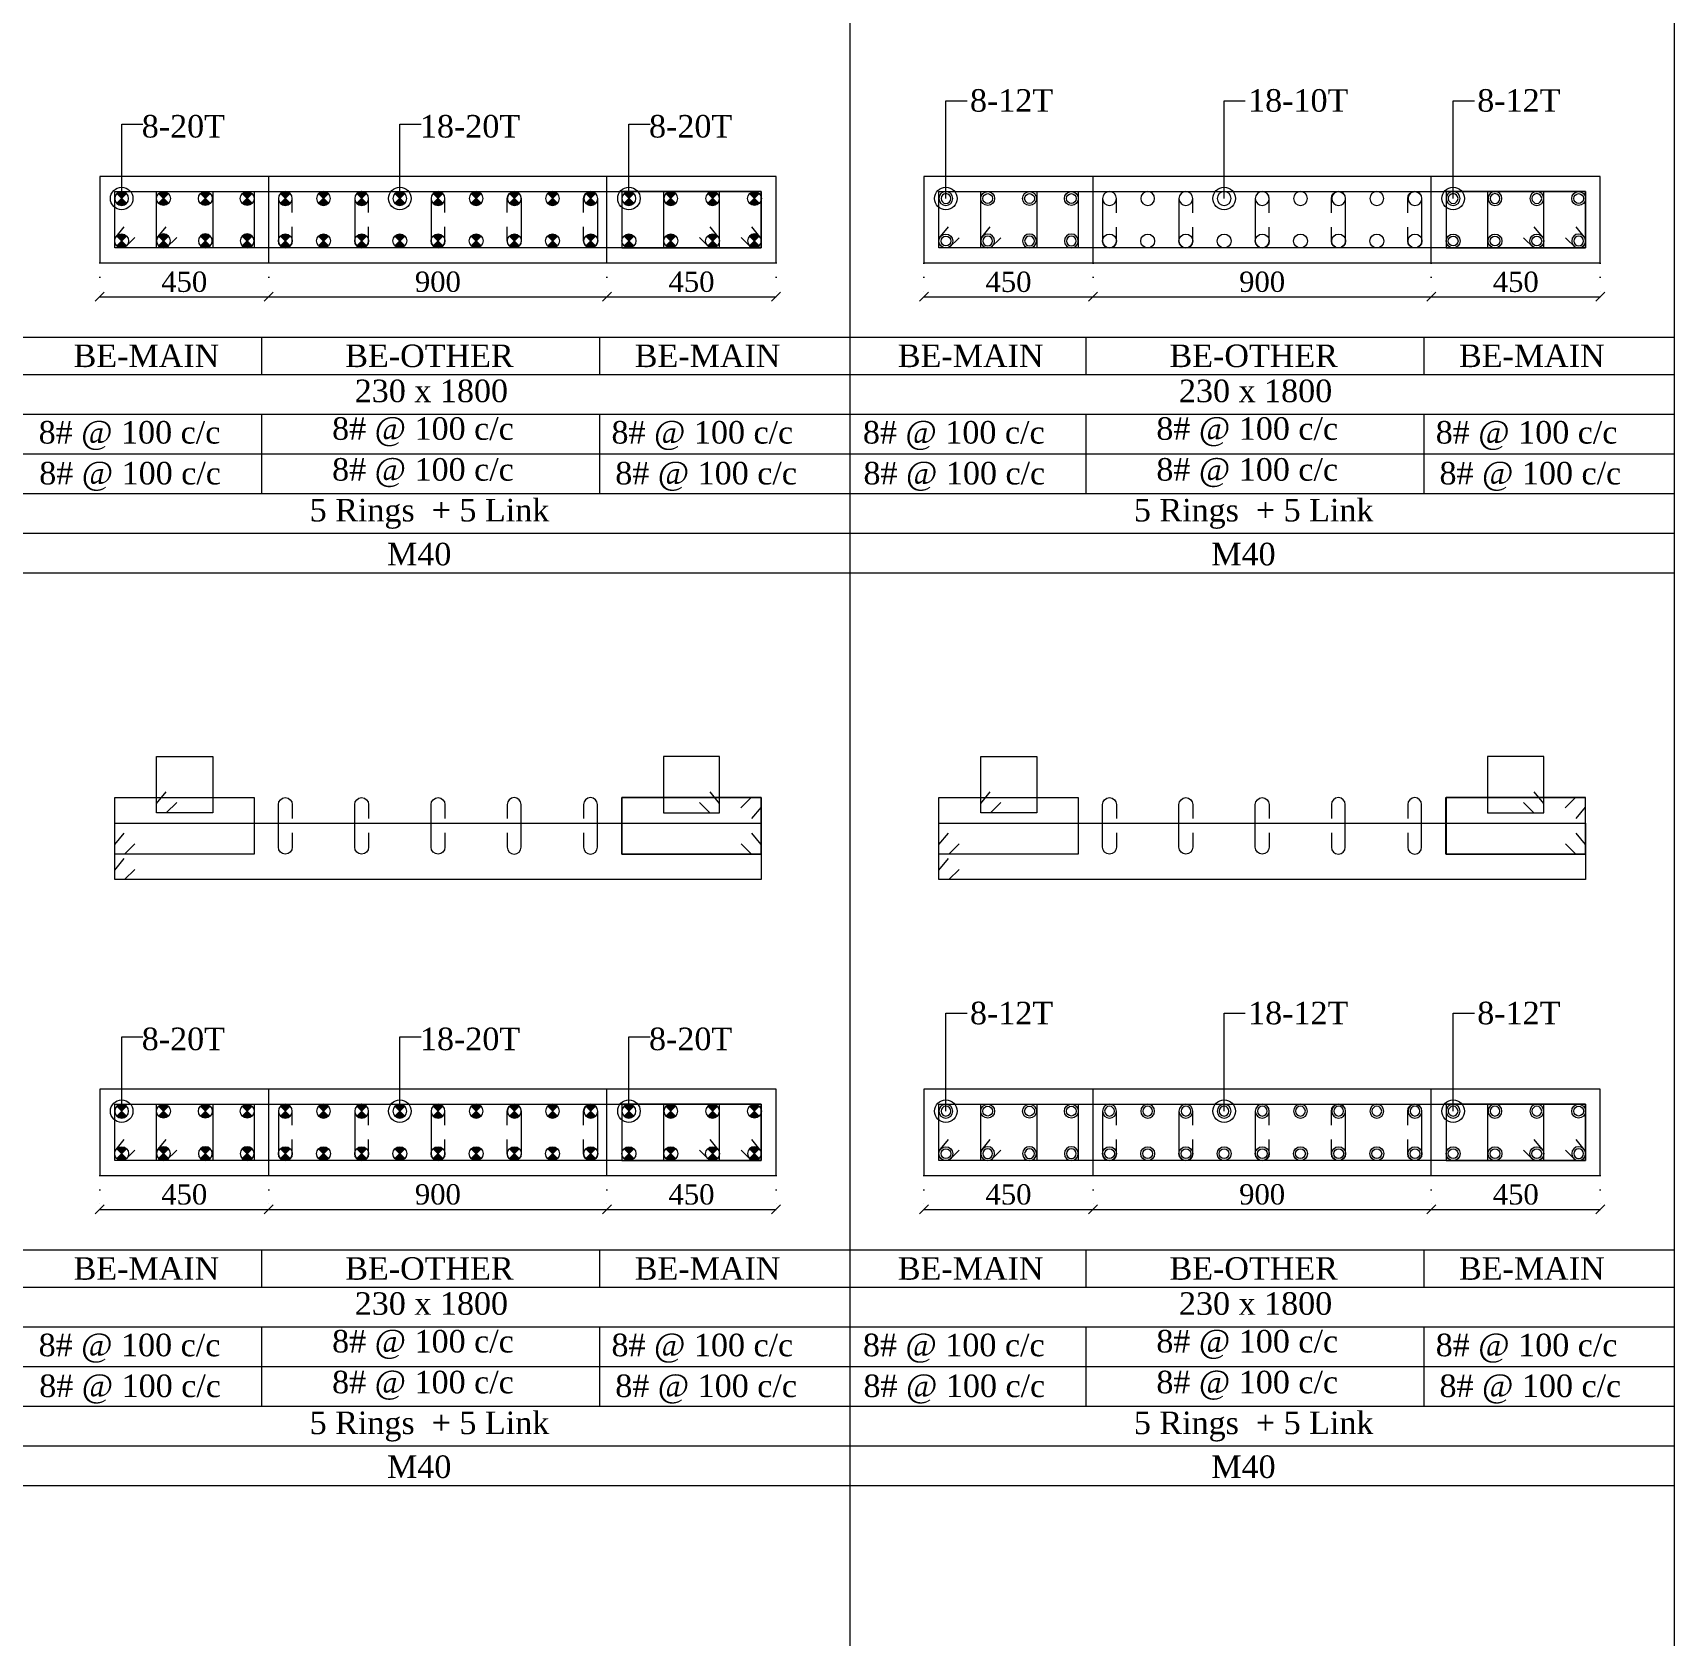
# Model space of a CAD drawing. Header units: millimetres. Extents: x 303 to 27724, y 300 to 68956.
# Drawn here: x 23356 to 27724, y 39418 to 43684 of the extents above; entities that cross this region are included whole.
import ezdxf

# ---------------------------------------------------------------- set-up
doc = ezdxf.new("R2010")
doc.units = ezdxf.units.MM
doc.linetypes.add('( Hidden )', pattern=[0.375, 0.25, -0.125])
doc.linetypes.add('DOT2', pattern=[0.125, 0, -0.125])
doc.layers.get('Defpoints').update_dxf_attribs({"lineweight": 0})
for name, color, linetype, lineweight in [('S-COL. STEEL DIA', 1, 'Continuous', 9), ('S-DIM FOOTING', 7, 'Continuous', 0), ('S-SECTION', 5, 'Continuous', 0), ('S-SECTION MARK', 7, 'Continuous', 0), ('S-SHEET', 7, 'Continuous', 0), ('S-STEEL', 1, 'Continuous', 9), ('S-STEEL-1', 1, 'Continuous', 0), ('S-STEEL-1 C.S.', 106, 'Continuous', 0), ('S-TEXT', 7, 'Continuous', 0)]:
    doc.layers.add(name, color=color, linetype=linetype, lineweight=lineweight)
doc.styles.add('AR', font='ARIALUNI.TTF', dxfattribs={"width": 0.8})
doc.styles.add('S-ROMANS', font='times.ttf')
doc.styles.add('TEXT', font='times.ttf')
doc.dimstyles.new('100', dxfattribs={"dimtxt": 180, "dimasz": 80, "dimexe": 0.18, "dimexo": 0.0625, "dimgap": 1, "dimtad": 1, "dimdec": 0, "dimzin": 0, "dimdsep": 46, "dimtxsty": 'AR', "dimblk": 'DOT', "dimcen": 0.09, "dimse1": 1, "dimse2": 1, "dimclrd": 50, "dimclrt": 256, "dimadec": 0, "dimazin": 0, "dimtfac": 1, "dimtdec": 0, "dimtix": 1, "dimtofl": 0, "dimtmove": 2, "dimatfit": 0, "dimfxl": 1, "dimtolj": 1, "dimtzin": 0, "dimlwd": -1, "dimarcsym": 0})
doc.dimstyles.new('SETU', dxfattribs={"dimtxt": 230, "dimasz": 0.2, "dimexe": 0.1, "dimexo": 0.1, "dimgap": 0.05, "dimtad": 1, "dimdec": 0, "dimzin": 0, "dimdsep": 46, "dimtxsty": 'TEXT', "dimblk": 'OBLIQUE', "dimcen": 0.09, "dimdle": 0.1, "dimclrd": 4, "dimclre": 256, "dimclrt": 256, "dimadec": 1, "dimazin": 0, "dimtfac": 1, "dimtdec": 0, "dimtix": 1, "dimtofl": 0, "dimtmove": 2, "dimatfit": 0, "dimfxl": 1, "dimtolj": 1, "dimtzin": 0, "dimlwd": -1, "dimlwe": -1, "dimarcsym": 1})

# ---------------------------------------------------------------- blocks, each defined once
blk = doc.blocks.new('*U18')
at = {"layer": 'S-COL. STEEL DIA'}
h = blk.add_hatch(color=256, dxfattribs=at)
h.dxf.hatch_style = 1
h.paths.add_polyline_path([(0, 0), (0, -18.5, 0.198912), (13, -13)])
h.paths.add_polyline_path([(0, 0), (-13, -13, 0.198912), (0, -18.5)])
h.paths.add_polyline_path([(0, 18.5, 0.198912), (-13, 13), (0, 0)])
h.paths.add_polyline_path([(13, 13, 0.198912), (0, 18.5), (0, 0)])
at = {"layer": 'S-COL. STEEL DIA', "lineweight": 5}
for p, q in [((-13, 13), (13, -13)), ((13, 13), (-13, -13))]:
    blk.add_line(p, q, dxfattribs=at)
blk.add_circle((0, 0), 18.5, dxfattribs=at)
blk = doc.blocks.new('_Oblique')
at = {"color": 0, "linetype": 'ByBlock', "lineweight": -2}
blk.add_line((-0.5, -0.5), (0.5, 0.5), dxfattribs=at)
blk = doc.blocks.new('*D2298')
at = {"layer": 'Defpoints', "color": 0}
for p in [(23533.9, 40643.7), (23983.9, 40643.7), (23983.9, 40553.8)]:
    blk.add_point(p, dxfattribs=at)
at = {"layer": 'S-DIM FOOTING', "linetype": 'DOT2', "ltscale": 300}
for p, q in [((23533.9, 40643.6), (23533.9, 40553.7)), ((23983.9, 40643.6), (23983.9, 40553.7))]:
    blk.add_line(p, q, dxfattribs=at)
at = {"layer": 'S-DIM FOOTING', "ltscale": 300}
blk.add_line((23533.8, 40553.8), (23984, 40553.8), dxfattribs=at)
at = {"layer": 'S-DIM FOOTING', "linetype": 'ByBlock', "xscale": 24, "yscale": 24, "zscale": 24, "rotation": 180}
blk.add_blockref('_Oblique', (23533.9, 40553.8), dxfattribs=at)
at = {"layer": 'S-DIM FOOTING', "linetype": 'ByBlock', "xscale": 24, "yscale": 24, "zscale": 24}
blk.add_blockref('_Oblique', (23983.9, 40553.8), dxfattribs=at)
at = {"layer": 'S-DIM FOOTING', "insert": (23758.9, 40593.3), "char_height": 54, "attachment_point": 5, "style": 'TEXT'}
blk.add_mtext('\\A1;450', dxfattribs=at)
blk = doc.blocks.new('*D2299')
at = {"layer": 'Defpoints', "color": 0}
for p in [(23983.9, 40643.7), (24883.9, 40643.7), (24883.9, 40553.8)]:
    blk.add_point(p, dxfattribs=at)
at = {"layer": 'S-DIM FOOTING', "linetype": 'DOT2', "ltscale": 300}
for p, q in [((23983.9, 40643.6), (23983.9, 40553.7)), ((24883.9, 40643.6), (24883.9, 40553.7))]:
    blk.add_line(p, q, dxfattribs=at)
at = {"layer": 'S-DIM FOOTING', "ltscale": 300}
blk.add_line((23983.8, 40553.8), (24884, 40553.8), dxfattribs=at)
at = {"layer": 'S-DIM FOOTING', "linetype": 'ByBlock', "xscale": 24, "yscale": 24, "zscale": 24, "rotation": 180}
blk.add_blockref('_Oblique', (23983.9, 40553.8), dxfattribs=at)
at = {"layer": 'S-DIM FOOTING', "linetype": 'ByBlock', "xscale": 24, "yscale": 24, "zscale": 24}
blk.add_blockref('_Oblique', (24883.9, 40553.8), dxfattribs=at)
at = {"layer": 'S-DIM FOOTING', "insert": (24433.9, 40593.4), "char_height": 54, "attachment_point": 5, "style": 'TEXT'}
blk.add_mtext('\\A1;900', dxfattribs=at)
blk = doc.blocks.new('*D2300')
at = {"layer": 'Defpoints', "color": 0}
for p in [(24883.9, 40643.7), (25333.9, 40643.7), (25333.9, 40553.8)]:
    blk.add_point(p, dxfattribs=at)
at = {"layer": 'S-DIM FOOTING', "linetype": 'DOT2', "ltscale": 300}
for p, q in [((24883.9, 40643.6), (24883.9, 40553.7)), ((25333.9, 40643.6), (25333.9, 40553.7))]:
    blk.add_line(p, q, dxfattribs=at)
at = {"layer": 'S-DIM FOOTING', "ltscale": 300}
blk.add_line((24883.8, 40553.8), (25334, 40553.8), dxfattribs=at)
at = {"layer": 'S-DIM FOOTING', "linetype": 'ByBlock', "xscale": 24, "yscale": 24, "zscale": 24, "rotation": 180}
blk.add_blockref('_Oblique', (24883.9, 40553.8), dxfattribs=at)
at = {"layer": 'S-DIM FOOTING', "linetype": 'ByBlock', "xscale": 24, "yscale": 24, "zscale": 24}
blk.add_blockref('_Oblique', (25333.9, 40553.8), dxfattribs=at)
at = {"layer": 'S-DIM FOOTING', "insert": (25108.9, 40593.3), "char_height": 54, "attachment_point": 5, "style": 'TEXT'}
blk.add_mtext('\\A1;450', dxfattribs=at)
blk = doc.blocks.new('_Dot')
at = {"linetype": 'ByBlock', "lineweight": -2}
blk.add_line((-0.5, 0), (-1, 0), dxfattribs=at)
at = {"linetype": 'ByBlock', "const_width": 0.5}
blk.add_lwpolyline([(-0.25, 0, 1), (0.25, 0, 1)], format="xyb", close=True, dxfattribs=at)
blk = doc.blocks.new('*D2304')
at = {"layer": 'Defpoints', "color": 0}
for p in [(23533.9, 43071.7), (23983.9, 43071.7), (23983.9, 42981.9)]:
    blk.add_point(p, dxfattribs=at)
at = {"layer": 'S-DIM FOOTING', "linetype": 'DOT2', "ltscale": 300}
for p, q in [((23533.9, 43071.6), (23533.9, 42981.8)), ((23983.9, 43071.6), (23983.9, 42981.8))]:
    blk.add_line(p, q, dxfattribs=at)
at = {"layer": 'S-DIM FOOTING', "ltscale": 300}
blk.add_line((23533.8, 42981.9), (23984, 42981.9), dxfattribs=at)
at = {"layer": 'S-DIM FOOTING', "linetype": 'ByBlock', "xscale": 24, "yscale": 24, "zscale": 24, "rotation": 180}
blk.add_blockref('_Oblique', (23533.9, 42981.9), dxfattribs=at)
at = {"layer": 'S-DIM FOOTING', "linetype": 'ByBlock', "xscale": 24, "yscale": 24, "zscale": 24}
blk.add_blockref('_Oblique', (23983.9, 42981.9), dxfattribs=at)
at = {"layer": 'S-DIM FOOTING', "insert": (23758.9, 43021.3), "char_height": 54, "attachment_point": 5, "style": 'TEXT'}
blk.add_mtext('\\A1;450', dxfattribs=at)
blk = doc.blocks.new('*D2305')
at = {"layer": 'Defpoints', "color": 0}
for p in [(23983.9, 43071.7), (24883.9, 43071.7), (24883.9, 42981.9)]:
    blk.add_point(p, dxfattribs=at)
at = {"layer": 'S-DIM FOOTING', "linetype": 'DOT2', "ltscale": 300}
for p, q in [((23983.9, 43071.6), (23983.9, 42981.8)), ((24883.9, 43071.6), (24883.9, 42981.8))]:
    blk.add_line(p, q, dxfattribs=at)
at = {"layer": 'S-DIM FOOTING', "ltscale": 300}
blk.add_line((23983.8, 42981.9), (24884, 42981.9), dxfattribs=at)
at = {"layer": 'S-DIM FOOTING', "linetype": 'ByBlock', "xscale": 24, "yscale": 24, "zscale": 24, "rotation": 180}
blk.add_blockref('_Oblique', (23983.9, 42981.9), dxfattribs=at)
at = {"layer": 'S-DIM FOOTING', "linetype": 'ByBlock', "xscale": 24, "yscale": 24, "zscale": 24}
blk.add_blockref('_Oblique', (24883.9, 42981.9), dxfattribs=at)
at = {"layer": 'S-DIM FOOTING', "insert": (24433.9, 43021.4), "char_height": 54, "attachment_point": 5, "style": 'TEXT'}
blk.add_mtext('\\A1;900', dxfattribs=at)
blk = doc.blocks.new('*D2306')
at = {"layer": 'Defpoints', "color": 0}
for p in [(24883.9, 43071.7), (25333.9, 43071.7), (25333.9, 42981.9)]:
    blk.add_point(p, dxfattribs=at)
at = {"layer": 'S-DIM FOOTING', "linetype": 'DOT2', "ltscale": 300}
for p, q in [((24883.9, 43071.6), (24883.9, 42981.8)), ((25333.9, 43071.6), (25333.9, 42981.8))]:
    blk.add_line(p, q, dxfattribs=at)
at = {"layer": 'S-DIM FOOTING', "ltscale": 300}
blk.add_line((24883.8, 42981.9), (25334, 42981.9), dxfattribs=at)
at = {"layer": 'S-DIM FOOTING', "linetype": 'ByBlock', "xscale": 24, "yscale": 24, "zscale": 24, "rotation": 180}
blk.add_blockref('_Oblique', (24883.9, 42981.9), dxfattribs=at)
at = {"layer": 'S-DIM FOOTING', "linetype": 'ByBlock', "xscale": 24, "yscale": 24, "zscale": 24}
blk.add_blockref('_Oblique', (25333.9, 42981.9), dxfattribs=at)
at = {"layer": 'S-DIM FOOTING', "insert": (25108.9, 43021.3), "char_height": 54, "attachment_point": 5, "style": 'TEXT'}
blk.add_mtext('\\A1;450', dxfattribs=at)
blk = doc.blocks.new('*U6')
at = {"layer": 'S-COL. STEEL DIA', "lineweight": 5}
for radius in [18.5, 13, 13]:
    blk.add_circle((0, 0), radius, dxfattribs=at)
blk = doc.blocks.new('*D2376')
at = {"layer": 'Defpoints', "color": 0}
for p in [(25727.5, 40643.7), (26177.5, 40643.7), (26177.5, 40553.8)]:
    blk.add_point(p, dxfattribs=at)
at = {"layer": 'S-DIM FOOTING', "linetype": 'DOT2', "ltscale": 300}
for p, q in [((25727.5, 40643.6), (25727.5, 40553.7)), ((26177.5, 40643.6), (26177.5, 40553.7))]:
    blk.add_line(p, q, dxfattribs=at)
at = {"layer": 'S-DIM FOOTING', "ltscale": 300}
blk.add_line((25727.4, 40553.8), (26177.6, 40553.8), dxfattribs=at)
at = {"layer": 'S-DIM FOOTING', "linetype": 'ByBlock', "xscale": 24, "yscale": 24, "zscale": 24, "rotation": 180}
blk.add_blockref('_Oblique', (25727.5, 40553.8), dxfattribs=at)
at = {"layer": 'S-DIM FOOTING', "linetype": 'ByBlock', "xscale": 24, "yscale": 24, "zscale": 24}
blk.add_blockref('_Oblique', (26177.5, 40553.8), dxfattribs=at)
at = {"layer": 'S-DIM FOOTING', "insert": (25952.5, 40593.3), "char_height": 54, "attachment_point": 5, "style": 'TEXT'}
blk.add_mtext('\\A1;450', dxfattribs=at)
blk = doc.blocks.new('*D2377')
at = {"layer": 'Defpoints', "color": 0}
for p in [(26177.5, 40643.7), (27077.5, 40643.7), (27077.5, 40553.8)]:
    blk.add_point(p, dxfattribs=at)
at = {"layer": 'S-DIM FOOTING', "linetype": 'DOT2', "ltscale": 300}
for p, q in [((26177.5, 40643.6), (26177.5, 40553.7)), ((27077.5, 40643.6), (27077.5, 40553.7))]:
    blk.add_line(p, q, dxfattribs=at)
at = {"layer": 'S-DIM FOOTING', "ltscale": 300}
blk.add_line((26177.4, 40553.8), (27077.6, 40553.8), dxfattribs=at)
at = {"layer": 'S-DIM FOOTING', "linetype": 'ByBlock', "xscale": 24, "yscale": 24, "zscale": 24, "rotation": 180}
blk.add_blockref('_Oblique', (26177.5, 40553.8), dxfattribs=at)
at = {"layer": 'S-DIM FOOTING', "linetype": 'ByBlock', "xscale": 24, "yscale": 24, "zscale": 24}
blk.add_blockref('_Oblique', (27077.5, 40553.8), dxfattribs=at)
at = {"layer": 'S-DIM FOOTING', "insert": (26627.5, 40593.4), "char_height": 54, "attachment_point": 5, "style": 'TEXT'}
blk.add_mtext('\\A1;900', dxfattribs=at)
blk = doc.blocks.new('*D2378')
at = {"layer": 'Defpoints', "color": 0}
for p in [(27077.5, 40643.7), (27527.5, 40643.7), (27527.5, 40553.8)]:
    blk.add_point(p, dxfattribs=at)
at = {"layer": 'S-DIM FOOTING', "linetype": 'DOT2', "ltscale": 300}
for p, q in [((27077.5, 40643.6), (27077.5, 40553.7)), ((27527.5, 40643.6), (27527.5, 40553.7))]:
    blk.add_line(p, q, dxfattribs=at)
at = {"layer": 'S-DIM FOOTING', "ltscale": 300}
blk.add_line((27077.4, 40553.8), (27527.6, 40553.8), dxfattribs=at)
at = {"layer": 'S-DIM FOOTING', "linetype": 'ByBlock', "xscale": 24, "yscale": 24, "zscale": 24, "rotation": 180}
blk.add_blockref('_Oblique', (27077.5, 40553.8), dxfattribs=at)
at = {"layer": 'S-DIM FOOTING', "linetype": 'ByBlock', "xscale": 24, "yscale": 24, "zscale": 24}
blk.add_blockref('_Oblique', (27527.5, 40553.8), dxfattribs=at)
at = {"layer": 'S-DIM FOOTING', "insert": (27302.5, 40593.3), "char_height": 54, "attachment_point": 5, "style": 'TEXT'}
blk.add_mtext('\\A1;450', dxfattribs=at)
blk = doc.blocks.new('*D2379')
at = {"layer": 'Defpoints', "color": 0}
for p in [(25727.5, 43071.6), (26177.5, 43071.6), (26177.5, 42981.7)]:
    blk.add_point(p, dxfattribs=at)
at = {"layer": 'S-DIM FOOTING', "linetype": 'DOT2', "ltscale": 300}
for p, q in [((25727.5, 43071.5), (25727.5, 42981.6)), ((26177.5, 43071.5), (26177.5, 42981.6))]:
    blk.add_line(p, q, dxfattribs=at)
at = {"layer": 'S-DIM FOOTING', "ltscale": 300}
blk.add_line((25727.4, 42981.7), (26177.6, 42981.7), dxfattribs=at)
at = {"layer": 'S-DIM FOOTING', "linetype": 'ByBlock', "xscale": 24, "yscale": 24, "zscale": 24, "rotation": 180}
blk.add_blockref('_Oblique', (25727.5, 42981.7), dxfattribs=at)
at = {"layer": 'S-DIM FOOTING', "linetype": 'ByBlock', "xscale": 24, "yscale": 24, "zscale": 24}
blk.add_blockref('_Oblique', (26177.5, 42981.7), dxfattribs=at)
at = {"layer": 'S-DIM FOOTING', "insert": (25952.5, 43021.2), "char_height": 54, "attachment_point": 5, "style": 'TEXT'}
blk.add_mtext('\\A1;450', dxfattribs=at)
blk = doc.blocks.new('*D2380')
at = {"layer": 'Defpoints', "color": 0}
for p in [(26177.5, 43071.6), (27077.5, 43071.6), (27077.5, 42981.7)]:
    blk.add_point(p, dxfattribs=at)
at = {"layer": 'S-DIM FOOTING', "linetype": 'DOT2', "ltscale": 300}
for p, q in [((26177.5, 43071.5), (26177.5, 42981.6)), ((27077.5, 43071.5), (27077.5, 42981.6))]:
    blk.add_line(p, q, dxfattribs=at)
at = {"layer": 'S-DIM FOOTING', "ltscale": 300}
blk.add_line((26177.4, 42981.7), (27077.6, 42981.7), dxfattribs=at)
at = {"layer": 'S-DIM FOOTING', "linetype": 'ByBlock', "xscale": 24, "yscale": 24, "zscale": 24, "rotation": 180}
blk.add_blockref('_Oblique', (26177.5, 42981.7), dxfattribs=at)
at = {"layer": 'S-DIM FOOTING', "linetype": 'ByBlock', "xscale": 24, "yscale": 24, "zscale": 24}
blk.add_blockref('_Oblique', (27077.5, 42981.7), dxfattribs=at)
at = {"layer": 'S-DIM FOOTING', "insert": (26627.5, 43021.3), "char_height": 54, "attachment_point": 5, "style": 'TEXT'}
blk.add_mtext('\\A1;900', dxfattribs=at)
blk = doc.blocks.new('*D2381')
at = {"layer": 'Defpoints', "color": 0}
for p in [(27077.5, 43071.6), (27527.5, 43071.6), (27527.5, 42981.7)]:
    blk.add_point(p, dxfattribs=at)
at = {"layer": 'S-DIM FOOTING', "linetype": 'DOT2', "ltscale": 300}
for p, q in [((27077.5, 43071.5), (27077.5, 42981.6)), ((27527.5, 43071.5), (27527.5, 42981.6))]:
    blk.add_line(p, q, dxfattribs=at)
at = {"layer": 'S-DIM FOOTING', "ltscale": 300}
blk.add_line((27077.4, 42981.7), (27527.6, 42981.7), dxfattribs=at)
at = {"layer": 'S-DIM FOOTING', "linetype": 'ByBlock', "xscale": 24, "yscale": 24, "zscale": 24, "rotation": 180}
blk.add_blockref('_Oblique', (27077.5, 42981.7), dxfattribs=at)
at = {"layer": 'S-DIM FOOTING', "linetype": 'ByBlock', "xscale": 24, "yscale": 24, "zscale": 24}
blk.add_blockref('_Oblique', (27527.5, 42981.7), dxfattribs=at)
at = {"layer": 'S-DIM FOOTING', "insert": (27302.5, 43021.2), "char_height": 54, "attachment_point": 5, "style": 'TEXT'}
blk.add_mtext('\\A1;450', dxfattribs=at)
blk = doc.blocks.new('*U74')
at = {"layer": 'S-COL. STEEL DIA', "lineweight": 5}
blk.add_circle((0, 0), 18.5, dxfattribs=at)

msp = doc.modelspace()

# ---------------------------------------------------------------- linework, layer by layer
at = {"layer": 'S-SECTION'}
for points, elevation in [([(25333.9, 43071.7), (25333.9, 43301.7), (23533.9, 43301.7), (23533.9, 43071.7)], 8), ([(27527.5, 43071.6), (27527.5, 43301.6), (25727.5, 43301.6), (25727.5, 43071.6)], 1.3), ([(25333.9, 40643.7), (25333.9, 40873.7), (23533.9, 40873.7), (23533.9, 40643.7)], 8), ([(27527.5, 40643.7), (27527.5, 40873.7), (25727.5, 40873.7), (25727.5, 40643.7)], 8)]:
    msp.add_lwpolyline(points, close=True, dxfattribs=dict(at, elevation=elevation))
at = {"layer": 'S-SHEET'}
for p, q in [((25530.5, 68956, 4.6), (25530.5, 299.8, 5.1)), ((27724.1, 68956, 5.4), (27724.1, 299.8, 6)), ((303, 42874.5, 7.3), (27724.1, 42874.5, 7.3)), ((23964.4, 42874.3, 0.6), (23964.4, 42774.8, 0.6)), ((24864.4, 42874.3, 0.6), (24864.4, 42774.8, 0.6)), ((26157.9, 42874.3, 0.6), (26157.9, 42774.8, 0.6)), ((27057.9, 42874.3, 0.6), (27057.9, 42774.8, 0.6)), ((303, 42775, -0.8), (27724.1, 42775, -0.8)), ((303, 42669.8, -0.8), (27724.1, 42669.8, -0.8)), ((303, 42669.8, -0.8), (27724.1, 42669.8, -0.8)), ((23964.4, 42669.6, 0.6), (23964.4, 42458.3, 0.6)), ((24864.4, 42669.6, 0.6), (24864.4, 42458.3, 0.6)), ((26157.9, 42669.6, 0.6), (26157.9, 42458.3, 0.6)), ((27057.9, 42669.6, 0.6), (27057.9, 42458.3, 0.6)), ((303, 42564, -0.8), (27724.1, 42564, -0.8)), ((303, 42458.4, -0.8), (27724.1, 42458.4, -0.8)), ((303, 42352.9, -0.8), (27724.1, 42352.9, -0.8)), ((303, 40446.5, 7.3), (27724.1, 40446.5, 7.3)), ((23964.4, 40446.3, 6.2), (23964.4, 40346.8, 6.2)), ((24864.4, 40446.3, 6.2), (24864.4, 40346.8, 6.2)), ((26157.9, 40446.3, 0.7), (26157.9, 40346.8, 0.7)), ((27057.9, 40446.3, 0.7), (27057.9, 40346.8, 0.7)), ((303, 40346.9, -0.7), (27724.1, 40346.9, -0.7)), ((303, 40241.7, -0.7), (27724.1, 40241.7, -0.7)), ((303, 40241.7, -0.7), (27724.1, 40241.7, -0.7)), ((23964.4, 40241.5, 6.2), (23964.4, 40030.2, 6.2)), ((24864.4, 40241.5, 6.2), (24864.4, 40030.2, 6.2)), ((26157.9, 40241.5, 0.7), (26157.9, 40030.2, 0.7)), ((27057.9, 40241.5, 0.7), (27057.9, 40030.2, 0.7)), ((303, 40135.9, -0.7), (27724.1, 40135.9, -0.7)), ((303, 40030.4, -0.7), (27724.1, 40030.4, -0.7)), ((303, 39924.9, -0.7), (27724.1, 39924.9, -0.7))]:
    msp.add_line(p, q, dxfattribs=at)
at = {"layer": 'S-SHEET', "color": 0}
for p, q in [((303, 42247.4, -0.8), (27724.1, 42247.4, -0.8)), ((303, 39819.4, -0.7), (27724.1, 39819.4, -0.7))]:
    msp.add_line(p, q, dxfattribs=at)
at = {"layer": 'S-STEEL', "color": 1}
for points, elevation in [([(23627.5, 43139.1), (23599.9, 43111.8), (23573.9, 43111.8), (23573.9, 43261.8), (25294.7, 43261.8), (25294.7, 43111.8), (23573.9, 43111.8), (23573.9, 43136.8), (23599.1, 43167.6)], 8), ([(25821, 43138.9), (25793.5, 43111.6), (25767.5, 43111.6), (25767.5, 43261.6), (27488.3, 43261.6), (27488.3, 43111.6), (25767.5, 43111.6), (25767.5, 43136.6), (25792.7, 43167.5)], 1.3), ([(25240.4, 41621.9), (25267.9, 41649.2), (25293.9, 41649.2), (25293.9, 41499.2), (24923.1, 41499.2), (24923.1, 41649.2), (25293.9, 41649.2), (25293.9, 41624.2), (25268.7, 41593.3)], 8), ([(27433.9, 41621.9), (27461.5, 41649.2), (27487.5, 41649.2), (27487.5, 41499.2), (27116.7, 41499.2), (27116.7, 41649.2), (27487.5, 41649.2), (27487.5, 41624.2), (27462.3, 41593.3)], 8), ([(23627.5, 41458.4), (23599.9, 41431.1), (23573.9, 41431.1), (23573.9, 41581.1), (25294.7, 41581.1), (25294.7, 41431.1), (23573.9, 41431.1), (23573.9, 41456.1), (23599.1, 41487)], 8), ([(25821, 41458.4), (25793.5, 41431.1), (25767.5, 41431.1), (25767.5, 41581.1), (27488.3, 41581.1), (27488.3, 41431.1), (25767.5, 41431.1), (25767.5, 41456.1), (25792.7, 41487)], 8), ([(23627.5, 40711), (23599.9, 40683.7), (23573.9, 40683.7), (23573.9, 40833.7), (25294.7, 40833.7), (25294.7, 40683.7), (23573.9, 40683.7), (23573.9, 40708.7), (23599.1, 40739.6)], 8), ([(25821, 40711), (25793.5, 40683.7), (25767.5, 40683.7), (25767.5, 40833.7), (27488.3, 40833.7), (27488.3, 40683.7), (25767.5, 40683.7), (25767.5, 40708.7), (25792.7, 40739.6)], 8)]:
    msp.add_lwpolyline(points, dxfattribs=dict(at, elevation=elevation))
at = {"layer": 'S-STEEL', "color": 3}
for points, elevation in [([(24046.3, 43205.6), (24046.3, 43243.3, 1), (24009.4, 43243.3), (24009.4, 43130.2, 1), (24046.3, 43130.2), (24046.3, 43167.4)], 8), ([(24249.5, 43205.6), (24249.5, 43243.3, 1), (24212.6, 43243.3), (24212.6, 43130.2, 1), (24249.5, 43130.2), (24249.5, 43167.4)], 8), ([(24452.8, 43205.6), (24452.8, 43243.3, 1), (24415.9, 43243.3), (24415.9, 43130.2, 1), (24452.8, 43130.2), (24452.8, 43167.4)], 8), ([(24618.3, 43205.6), (24618.3, 43243.3, -1), (24655.2, 43243.3), (24655.2, 43130.2, -1), (24618.3, 43130.2), (24618.3, 43167.4)], 8), ([(24821.5, 43205.6), (24821.5, 43243.3, -1), (24858.4, 43243.3), (24858.4, 43130.2, -1), (24821.5, 43130.2), (24821.5, 43167.4)], 8), ([(26239.9, 43205.4), (26239.9, 43243.1, 1), (26203, 43243.1), (26203, 43130, 1), (26239.9, 43130), (26239.9, 43167.3)], 1.3), ([(26443.1, 43205.4), (26443.1, 43243.1, 1), (26406.2, 43243.1), (26406.2, 43130, 1), (26443.1, 43130), (26443.1, 43167.3)], 1.3), ([(26646.3, 43205.4), (26646.3, 43243.1, 1), (26609.4, 43243.1), (26609.4, 43130, 1), (26646.3, 43130), (26646.3, 43167.3)], 1.3), ([(26811.9, 43205.4), (26811.9, 43243.1, -1), (26848.8, 43243.1), (26848.8, 43130, -1), (26811.9, 43130), (26811.9, 43167.3)], 1.3), ([(27015.1, 43205.4), (27015.1, 43243.1, -1), (27052, 43243.1), (27052, 43130, -1), (27015.1, 43130), (27015.1, 43167.3)], 1.3), ([(24046.3, 41555.3), (24046.3, 41517.6, -1), (24009.4, 41517.6), (24009.4, 41630.7, -1), (24046.3, 41630.7), (24046.3, 41593.4)], 8), ([(24249.5, 41555.3), (24249.5, 41517.6, -1), (24212.6, 41517.6), (24212.6, 41630.7, -1), (24249.5, 41630.7), (24249.5, 41593.4)], 8), ([(24452.8, 41555.3), (24452.8, 41517.6, -1), (24415.9, 41517.6), (24415.9, 41630.7, -1), (24452.8, 41630.7), (24452.8, 41593.4)], 8), ([(24618.3, 41555.3), (24618.3, 41517.6, 1), (24655.2, 41517.6), (24655.2, 41630.7, 1), (24618.3, 41630.7), (24618.3, 41593.4)], 8), ([(24821.5, 41555.3), (24821.5, 41517.6, 1), (24858.4, 41517.6), (24858.4, 41630.7, 1), (24821.5, 41630.7), (24821.5, 41593.4)], 8), ([(26239.9, 41555.3), (26239.9, 41517.6, -1), (26203, 41517.6), (26203, 41630.7, -1), (26239.9, 41630.7), (26239.9, 41593.4)], 8), ([(26443.1, 41555.3), (26443.1, 41517.6, -1), (26406.2, 41517.6), (26406.2, 41630.7, -1), (26443.1, 41630.7), (26443.1, 41593.4)], 8), ([(26646.3, 41555.3), (26646.3, 41517.6, -1), (26609.4, 41517.6), (26609.4, 41630.7, -1), (26646.3, 41630.7), (26646.3, 41593.4)], 8), ([(26811.9, 41555.3), (26811.9, 41517.6, 1), (26848.8, 41517.6), (26848.8, 41630.7, 1), (26811.9, 41630.7), (26811.9, 41593.4)], 8), ([(27015.1, 41555.3), (27015.1, 41517.6, 1), (27052, 41517.6), (27052, 41630.7, 1), (27015.1, 41630.7), (27015.1, 41593.4)], 8), ([(24046.3, 40777.5), (24046.3, 40815.2, 1), (24009.4, 40815.2), (24009.4, 40702.1, 1), (24046.3, 40702.1), (24046.3, 40739.4)], 8), ([(24249.5, 40777.5), (24249.5, 40815.2, 1), (24212.6, 40815.2), (24212.6, 40702.1, 1), (24249.5, 40702.1), (24249.5, 40739.4)], 8), ([(24452.8, 40777.5), (24452.8, 40815.2, 1), (24415.9, 40815.2), (24415.9, 40702.1, 1), (24452.8, 40702.1), (24452.8, 40739.4)], 8), ([(24618.3, 40777.5), (24618.3, 40815.2, -1), (24655.2, 40815.2), (24655.2, 40702.1, -1), (24618.3, 40702.1), (24618.3, 40739.4)], 8), ([(24821.5, 40777.5), (24821.5, 40815.2, -1), (24858.4, 40815.2), (24858.4, 40702.1, -1), (24821.5, 40702.1), (24821.5, 40739.4)], 8), ([(26239.9, 40777.5), (26239.9, 40815.2, 1), (26203, 40815.2), (26203, 40702.1, 1), (26239.9, 40702.1), (26239.9, 40739.4)], 8), ([(26443.1, 40777.5), (26443.1, 40815.2, 1), (26406.2, 40815.2), (26406.2, 40702.1, 1), (26443.1, 40702.1), (26443.1, 40739.4)], 8), ([(26646.3, 40777.5), (26646.3, 40815.2, 1), (26609.4, 40815.2), (26609.4, 40702.1, 1), (26646.3, 40702.1), (26646.3, 40739.4)], 8), ([(26811.9, 40777.5), (26811.9, 40815.2, -1), (26848.8, 40815.2), (26848.8, 40702.1, -1), (26811.9, 40702.1), (26811.9, 40739.4)], 8), ([(27015.1, 40777.5), (27015.1, 40815.2, -1), (27052, 40815.2), (27052, 40702.1, -1), (27015.1, 40702.1), (27015.1, 40739.4)], 8)]:
    msp.add_lwpolyline(points, format="xyb", dxfattribs=dict(at, elevation=elevation))
at = {"layer": 'S-STEEL-1', "color": 6}
for points, elevation in [([(23627.5, 43139.1), (23599.9, 43111.8), (23573.9, 43111.8), (23573.9, 43261.8), (23944.7, 43261.8), (23944.7, 43111.8), (23573.9, 43111.8), (23573.9, 43136.8), (23599.1, 43167.6)], 8), ([(25241.2, 43139.1), (25268.7, 43111.8), (25294.7, 43111.8), (25294.7, 43261.8), (24923.9, 43261.8), (24923.9, 43111.8), (25294.7, 43111.8), (25294.7, 43136.8), (25269.5, 43167.6)], 8), ([(25821, 43138.9), (25793.5, 43111.6), (25767.5, 43111.6), (25767.5, 43261.6), (26138.3, 43261.6), (26138.3, 43111.6), (25767.5, 43111.6), (25767.5, 43136.6), (25792.7, 43167.5)], 1.3), ([(27434.7, 43138.9), (27462.3, 43111.6), (27488.3, 43111.6), (27488.3, 43261.6), (27117.5, 43261.6), (27117.5, 43111.6), (27488.3, 43111.6), (27488.3, 43136.6), (27463.1, 43167.5)], 1.3), ([(23627.5, 41526.5), (23599.9, 41499.2), (23573.9, 41499.2), (23573.9, 41649.2), (23944.7, 41649.2), (23944.7, 41499.2), (23573.9, 41499.2), (23573.9, 41524.2), (23599.1, 41555.1)], 8), ([(25241.2, 41526.5), (25268.7, 41499.2), (25294.7, 41499.2), (25294.7, 41649.2), (24923.9, 41649.2), (24923.9, 41499.2), (25294.7, 41499.2), (25294.7, 41524.2), (25269.5, 41555.1)], 8), ([(25821, 41526.5), (25793.5, 41499.2), (25767.5, 41499.2), (25767.5, 41649.2), (26138.3, 41649.2), (26138.3, 41499.2), (25767.5, 41499.2), (25767.5, 41524.2), (25792.7, 41555.1)], 8), ([(27434.7, 41526.5), (27462.3, 41499.2), (27488.3, 41499.2), (27488.3, 41649.2), (27117.5, 41649.2), (27117.5, 41499.2), (27488.3, 41499.2), (27488.3, 41524.2), (27463.1, 41555.1)], 8), ([(23627.5, 40711), (23599.9, 40683.7), (23573.9, 40683.7), (23573.9, 40833.7), (23944.7, 40833.7), (23944.7, 40683.7), (23573.9, 40683.7), (23573.9, 40708.7), (23599.1, 40739.6)], 8), ([(25241.2, 40711), (25268.7, 40683.7), (25294.7, 40683.7), (25294.7, 40833.7), (24923.9, 40833.7), (24923.9, 40683.7), (25294.7, 40683.7), (25294.7, 40708.7), (25269.5, 40739.6)], 8), ([(25821, 40711), (25793.5, 40683.7), (25767.5, 40683.7), (25767.5, 40833.7), (26138.3, 40833.7), (26138.3, 40683.7), (25767.5, 40683.7), (25767.5, 40708.7), (25792.7, 40739.6)], 8), ([(27434.7, 40711), (27462.3, 40683.7), (27488.3, 40683.7), (27488.3, 40833.7), (27117.5, 40833.7), (27117.5, 40683.7), (27488.3, 40683.7), (27488.3, 40708.7), (27463.1, 40739.6)], 8)]:
    msp.add_lwpolyline(points, dxfattribs=dict(at, elevation=elevation))
at = {"layer": 'S-STEEL-1', "color": 41}
for points, elevation in [([(23738.8, 43139.1), (23711.2, 43111.8), (23685.2, 43111.8), (23685.2, 43261.8), (23834.6, 43261.8), (23834.6, 43111.8), (23685.2, 43111.8), (23685.2, 43136.8), (23710.4, 43167.6)], 8), ([(25129.9, 43139.1), (25157.4, 43111.8), (25183.4, 43111.8), (25183.4, 43261.8), (25034, 43261.8), (25034, 43111.8), (25183.4, 43111.8), (25183.4, 43136.8), (25158.2, 43167.6)], 8), ([(25932.3, 43138.9), (25904.8, 43111.6), (25878.8, 43111.6), (25878.8, 43261.6), (26028.2, 43261.6), (26028.2, 43111.6), (25878.8, 43111.6), (25878.8, 43136.6), (25904, 43167.5)], 1.3), ([(27323.4, 43138.9), (27351, 43111.6), (27377, 43111.6), (27377, 43261.6), (27227.6, 43261.6), (27227.6, 43111.6), (27377, 43111.6), (27377, 43136.6), (27351.8, 43167.5)], 1.3), ([(23738.8, 41635.9), (23711.2, 41608.6), (23685.2, 41608.6), (23685.2, 41758.6), (23834.6, 41758.6), (23834.6, 41608.6), (23685.2, 41608.6), (23685.2, 41633.6), (23710.4, 41664.5)], 8), ([(25129.9, 41635.9), (25157.4, 41608.6), (25183.4, 41608.6), (25183.4, 41758.6), (25034, 41758.6), (25034, 41608.6), (25183.4, 41608.6), (25183.4, 41633.6), (25158.2, 41664.5)], 8), ([(25932.3, 41635.9), (25904.8, 41608.6), (25878.8, 41608.6), (25878.8, 41758.6), (26028.2, 41758.6), (26028.2, 41608.6), (25878.8, 41608.6), (25878.8, 41633.6), (25904, 41664.5)], 8), ([(27323.4, 41635.9), (27351, 41608.6), (27377, 41608.6), (27377, 41758.6), (27227.6, 41758.6), (27227.6, 41608.6), (27377, 41608.6), (27377, 41633.6), (27351.8, 41664.5)], 8), ([(23738.8, 40711), (23711.2, 40683.7), (23685.2, 40683.7), (23685.2, 40833.7), (23834.6, 40833.7), (23834.6, 40683.7), (23685.2, 40683.7), (23685.2, 40708.7), (23710.4, 40739.6)], 8), ([(25129.9, 40711), (25157.4, 40683.7), (25183.4, 40683.7), (25183.4, 40833.7), (25034, 40833.7), (25034, 40683.7), (25183.4, 40683.7), (25183.4, 40708.7), (25158.2, 40739.6)], 8), ([(25932.3, 40711), (25904.8, 40683.7), (25878.8, 40683.7), (25878.8, 40833.7), (26028.2, 40833.7), (26028.2, 40683.7), (25878.8, 40683.7), (25878.8, 40708.7), (25904, 40739.6)], 8), ([(27323.4, 40711), (27351, 40683.7), (27377, 40683.7), (27377, 40833.7), (27227.6, 40833.7), (27227.6, 40683.7), (27377, 40683.7), (27377, 40708.7), (27351.8, 40739.6)], 8)]:
    msp.add_lwpolyline(points, dxfattribs=dict(at, elevation=elevation))
at = {"layer": 'S-STEEL-1 C.S.', "color": 8, "linetype": '( Hidden )'}
for p, q in [((23983.9, 43071.7, 8), (23983.9, 43301.7, 8)), ((24883.9, 43071.7, 8), (24883.9, 43301.7, 8)), ((26177.5, 43071.6, 1.3), (26177.5, 43301.6, 1.3)), ((27077.5, 43071.6, 1.3), (27077.5, 43301.6, 1.3)), ((23983.9, 40643.7, 8), (23983.9, 40873.7, 8)), ((24883.9, 40643.7, 8), (24883.9, 40873.7, 8)), ((26177.5, 40643.7, 8), (26177.5, 40873.7, 8)), ((27077.5, 40643.7, 8), (27077.5, 40873.7, 8))]:
    msp.add_line(p, q, dxfattribs=at)

# ---------------------------------------------------------------- block references
at = {"layer": 'S-COL. STEEL DIA', "xscale": -1, "rotation": 180}
for name, p in [('*U18', (23592.4, 43243.3, 8)), ('*U18', (24027.9, 43243.3, 8)), ('*U18', (24129.5, 43243.3, 8)), ('*U18', (24231.1, 43243.3, 8)), ('*U18', (24332.7, 43243.3, 8)), ('*U18', (24434.3, 43243.3, 8)), ('*U18', (24535.9, 43243.3, 8)), ('*U18', (24637.5, 43243.3, 8)), ('*U18', (24739.1, 43243.3, 8)), ('*U18', (24840.8, 43243.3, 8)), ('*U18', (24942.4, 43243.3, 8)), ('*U18', (25053.7, 43243.3, 8)), ('*U18', (25165, 43243.3, 8)), ('*U6', (25785.9, 43243.1, 1.3)), ('*U74', (26221.4, 43243.1, 1.3)), ('*U74', (26323, 43243.1, 1.3)), ('*U74', (26424.7, 43243.1, 1.3)), ('*U74', (26526.3, 43243.1, 1.3)), ('*U74', (26627.9, 43243.1, 1.3)), ('*U74', (26729.5, 43243.1, 1.3)), ('*U74', (26831.1, 43243.1, 1.3)), ('*U74', (26932.7, 43243.1, 1.3)), ('*U74', (27034.3, 43243.1, 1.3)), ('*U6', (27135.9, 43243.1, 1.3)), ('*U6', (27247.2, 43243.1, 1.3)), ('*U6', (27358.5, 43243.1, 1.3)), ('*U18', (23592.4, 40815.2, 8)), ('*U18', (24027.9, 40815.2, 8)), ('*U18', (24129.5, 40815.2, 8)), ('*U18', (24231.1, 40815.2, 8)), ('*U18', (24332.7, 40815.2, 8)), ('*U18', (24434.3, 40815.2, 8)), ('*U18', (24535.9, 40815.2, 8)), ('*U18', (24637.5, 40815.2, 8)), ('*U18', (24739.1, 40815.2, 8)), ('*U18', (24840.8, 40815.2, 8)), ('*U18', (24942.4, 40815.2, 8)), ('*U18', (25053.7, 40815.2, 8)), ('*U18', (25165, 40815.2, 8)), ('*U6', (25785.9, 40815.2, 8)), ('*U6', (26221.4, 40815.2, 8)), ('*U6', (26323, 40815.2, 8)), ('*U6', (26424.7, 40815.2, 8)), ('*U6', (26526.3, 40815.2, 8)), ('*U6', (26627.9, 40815.2, 8)), ('*U6', (26729.5, 40815.2, 8)), ('*U6', (26831.1, 40815.2, 8)), ('*U6', (26932.7, 40815.2, 8)), ('*U6', (27034.3, 40815.2, 8)), ('*U6', (27135.9, 40815.2, 8)), ('*U6', (27247.2, 40815.2, 8)), ('*U6', (27358.5, 40815.2, 8))]:
    msp.add_blockref(name, p, dxfattribs=at)
at = {"layer": 'S-COL. STEEL DIA', "rotation": 180}
for name, p in [('*U18', (23703.7, 43243.3, 8)), ('*U18', (23815, 43243.3, 8)), ('*U18', (23926.3, 43243.3, 8)), ('*U18', (25276.3, 43243.3, 8)), ('*U6', (25897.2, 43243.1, 1.3)), ('*U6', (26008.5, 43243.1, 1.3)), ('*U6', (26119.8, 43243.1, 1.3)), ('*U6', (27469.8, 43243.1, 1.3)), ('*U18', (23703.7, 40815.2, 8)), ('*U18', (23815, 40815.2, 8)), ('*U18', (23926.3, 40815.2, 8)), ('*U18', (25276.3, 40815.2, 8)), ('*U6', (25897.2, 40815.2, 8)), ('*U6', (26008.5, 40815.2, 8)), ('*U6', (26119.8, 40815.2, 8)), ('*U6', (27469.8, 40815.2, 8))]:
    msp.add_blockref(name, p, dxfattribs=at)
at = {"layer": 'S-COL. STEEL DIA'}
for name, p in [('*U18', (23592.4, 43130.2, 8)), ('*U18', (24027.9, 43130.2, 8)), ('*U18', (24129.5, 43130.2, 8)), ('*U18', (24231.1, 43130.2, 8)), ('*U18', (24332.7, 43130.2, 8)), ('*U18', (24434.3, 43130.2, 8)), ('*U18', (24535.9, 43130.2, 8)), ('*U18', (24637.5, 43130.2, 8)), ('*U18', (24739.1, 43130.2, 8)), ('*U18', (24840.8, 43130.2, 8)), ('*U18', (24942.4, 43130.2, 8)), ('*U18', (25053.7, 43130.2, 8)), ('*U18', (25165, 43130.2, 8)), ('*U6', (25785.9, 43130, 1.3)), ('*U74', (26221.4, 43130, 1.3)), ('*U74', (26323, 43130, 1.3)), ('*U74', (26424.7, 43130, 1.3)), ('*U74', (26526.3, 43130, 1.3)), ('*U74', (26627.9, 43130, 1.3)), ('*U74', (26729.5, 43130, 1.3)), ('*U74', (26831.1, 43130, 1.3)), ('*U74', (26932.7, 43130, 1.3)), ('*U74', (27034.3, 43130, 1.3)), ('*U6', (27135.9, 43130, 1.3)), ('*U6', (27247.2, 43130, 1.3)), ('*U6', (27358.5, 43130, 1.3)), ('*U18', (23592.4, 40702.1, 8)), ('*U18', (24027.9, 40702.1, 8)), ('*U18', (24129.5, 40702.1, 8)), ('*U18', (24231.1, 40702.1, 8)), ('*U18', (24332.7, 40702.1, 8)), ('*U18', (24434.3, 40702.1, 8)), ('*U18', (24535.9, 40702.1, 8)), ('*U18', (24637.5, 40702.1, 8)), ('*U18', (24739.1, 40702.1, 8)), ('*U18', (24840.8, 40702.1, 8)), ('*U18', (24942.4, 40702.1, 8)), ('*U18', (25053.7, 40702.1, 8)), ('*U18', (25165, 40702.1, 8)), ('*U6', (25785.9, 40702.1, 8)), ('*U6', (26221.4, 40702.1, 8)), ('*U6', (26323, 40702.1, 8)), ('*U6', (26424.7, 40702.1, 8)), ('*U6', (26526.3, 40702.1, 8)), ('*U6', (26627.9, 40702.1, 8)), ('*U6', (26729.5, 40702.1, 8)), ('*U6', (26831.1, 40702.1, 8)), ('*U6', (26932.7, 40702.1, 8)), ('*U6', (27034.3, 40702.1, 8)), ('*U6', (27135.9, 40702.1, 8)), ('*U6', (27247.2, 40702.1, 8)), ('*U6', (27358.5, 40702.1, 8))]:
    msp.add_blockref(name, p, dxfattribs=at)
at = {"layer": 'S-COL. STEEL DIA', "xscale": -1}
for name, p in [('*U18', (23703.7, 43130.2, 8)), ('*U18', (23815, 43130.2, 8)), ('*U18', (23926.3, 43130.2, 8)), ('*U18', (25276.3, 43130.2, 8)), ('*U6', (25897.2, 43130, 1.3)), ('*U6', (26008.5, 43130, 1.3)), ('*U6', (26119.8, 43130, 1.3)), ('*U6', (27469.8, 43130, 1.3)), ('*U18', (23703.7, 40702.1, 8)), ('*U18', (23815, 40702.1, 8)), ('*U18', (23926.3, 40702.1, 8)), ('*U18', (25276.3, 40702.1, 8)), ('*U6', (25897.2, 40702.1, 8)), ('*U6', (26008.5, 40702.1, 8)), ('*U6', (26119.8, 40702.1, 8)), ('*U6', (27469.8, 40702.1, 8))]:
    msp.add_blockref(name, p, dxfattribs=at)

# ---------------------------------------------------------------- texts
at = {"layer": 'S-TEXT', "color": 7, "style": 'TEXT'}
for s, p in [('8-12T', (25849.9, 43474, 1.3)), ('18-10T', (26590.2, 43474, 1.3)), ('8-12T', (27199.9, 43474, 1.3)), ('8-20T', (23645.8, 43405.3, 8)), ('18-20T', (24386.1, 43405.3, 8)), ('8-20T', (24995.8, 43405.3, 8)), ('8-12T', (25849.9, 41046.1, 8)), ('18-12T', (26590.2, 41046.1, 8)), ('8-12T', (27199.9, 41046.1, 8)), ('8-20T', (23645.8, 40977.3, 8)), ('18-20T', (24386.1, 40977.3, 8)), ('8-20T', (24995.8, 40977.3, 8))]:
    msp.add_text(s, height=60, dxfattribs=at).set_placement(p)
at = {"layer": 'S-TEXT', "style": 'S-ROMANS'}
for s, p in [('BE-MAIN ', (23464.4, 42794.6, 0.6)), ('BE-OTHER', (24187.4, 42794.6, 0.6)), ('BE-MAIN ', (24957.9, 42794.6, 0.6)), ('BE-MAIN ', (25658, 42794.6, 0.6)), ('BE-OTHER', (26381, 42794.6, 0.6)), ('BE-MAIN ', (27151.5, 42794.6, 0.6)), ('230 x 1800', (24212.7, 42701.3, 0.6)), ('230 x 1800', (26406.2, 42701.3, 0.6)), ('8# @ 100 c/c', (23371.4, 42591.1, 0.6)), ('8# @ 100 c/c', (24152.4, 42601.1, 0.6)), ('8# @ 100 c/c', (24895.9, 42591.1, 0.6)), ('8# @ 100 c/c', (25565, 42591.1, 0.6)), ('8# @ 100 c/c', (26346, 42601.1, 0.6)), ('8# @ 100 c/c', (27089.5, 42591.1, 0.6)), ('8# @ 100 c/c', (24152.4, 42492.4, 0.6)), ('8# @ 100 c/c', (26346, 42492.4, 0.6)), ('8# @ 100 c/c', (23372.9, 42482.4, 0.6)), ('8# @ 100 c/c', (24905.9, 42482.4, 0.6)), ('8# @ 100 c/c', (25566.5, 42482.4, 0.6)), ('8# @ 100 c/c', (27099.5, 42482.4, 0.6)), ('5 Rings  + 5 Link', (24092.7, 42384, 0.6)), ('5 Rings  + 5 Link', (26286.2, 42384, 0.6)), ('M40', (24298.6, 42267.2, 0.6)), ('M40', (26492.1, 42267.2, 0.6)), ('BE-MAIN ', (23464.4, 40366.5, 6.2)), ('BE-OTHER', (24187.4, 40366.5, 6.2)), ('BE-MAIN ', (24957.9, 40366.5, 6.2)), ('BE-MAIN ', (25658, 40366.5, 0.7)), ('BE-OTHER', (26381, 40366.5, 0.7)), ('BE-MAIN ', (27151.5, 40366.5, 0.7)), ('230 x 1800', (24212.7, 40273.3, 6.2)), ('230 x 1800', (26406.2, 40273.3, 0.7)), ('8# @ 100 c/c', (24152.4, 40173, 6.2)), ('8# @ 100 c/c', (26346, 40173, 0.7)), ('8# @ 100 c/c', (23371.4, 40163, 6.2)), ('8# @ 100 c/c', (24895.9, 40163, 6.2)), ('8# @ 100 c/c', (25565, 40163, 0.7)), ('8# @ 100 c/c', (27089.5, 40163, 0.7)), ('8# @ 100 c/c', (23372.9, 40054.4, 6.2)), ('8# @ 100 c/c', (24152.4, 40064.4, 6.2)), ('8# @ 100 c/c', (24905.9, 40054.4, 6.2)), ('8# @ 100 c/c', (25566.5, 40054.4, 0.7)), ('8# @ 100 c/c', (26346, 40064.4, 0.7)), ('8# @ 100 c/c', (27099.5, 40054.4, 0.7)), ('5 Rings  + 5 Link', (24092.7, 39955.9, 6.2)), ('5 Rings  + 5 Link', (26286.2, 39955.9, 0.7)), ('M40', (24298.6, 39839.2, 6.2)), ('M40', (26492.1, 39839.2, 0.7))]:
    msp.add_text(s, height=60, dxfattribs=at).set_placement(p)

# ---------------------------------------------------------------- dimensions: what is measured, and where the dimension line sits
at = {"layer": 'S-DIM FOOTING', "ltscale": 300}
for base, p1, p2, picture, middle in [((23983.9, 42981.9, 7.6), (23533.9, 43071.7, 8), (23983.9, 43071.7, 8), '*D2304', (23758.9, 43021.3, 7.6)), ((24883.9, 42981.9, 7.6), (23983.9, 43071.7, 8), (24883.9, 43071.7, 8), '*D2305', (24433.9, 43021.4, 7.6)), ((25333.9, 42981.9, 7.6), (24883.9, 43071.7, 8), (25333.9, 43071.7, 8), '*D2306', (25108.9, 43021.3, 7.6)), ((26177.5, 42981.7, 1), (25727.5, 43071.6, 1.3), (26177.5, 43071.6, 1.3), '*D2379', (25952.5, 43021.2, 1)), ((27077.5, 42981.7, 1), (26177.5, 43071.6, 1.3), (27077.5, 43071.6, 1.3), '*D2380', (26627.5, 43021.3, 1)), ((27527.5, 42981.7, 1), (27077.5, 43071.6, 1.3), (27527.5, 43071.6, 1.3), '*D2381', (27302.5, 43021.2, 1)), ((23983.9, 40553.8, 7.7), (23533.9, 40643.7, 8), (23983.9, 40643.7, 8), '*D2298', (23758.9, 40593.3, 7.7)), ((24883.9, 40553.8, 7.7), (23983.9, 40643.7, 8), (24883.9, 40643.7, 8), '*D2299', (24433.9, 40593.4, 7.7)), ((25333.9, 40553.8, 7.7), (24883.9, 40643.7, 8), (25333.9, 40643.7, 8), '*D2300', (25108.9, 40593.3, 7.7)), ((26177.5, 40553.8, 7.7), (25727.5, 40643.7, 8), (26177.5, 40643.7, 8), '*D2376', (25952.5, 40593.3, 7.7)), ((27077.5, 40553.8, 7.7), (26177.5, 40643.7, 8), (27077.5, 40643.7, 8), '*D2377', (26627.5, 40593.4, 7.7)), ((27527.5, 40553.8, 7.7), (27077.5, 40643.7, 8), (27527.5, 40643.7, 8), '*D2378', (27302.5, 40593.3, 7.7))]:
    dim = msp.add_linear_dim(base=base, p1=p1, p2=p2, angle=180, dimstyle='SETU', override={"dimscale": 1.2, "dimtxt": 45, "dimasz": 20, "dimgap": 10, "dimblk1": 'Oblique', "dimblk2": 'Oblique', "dimsah": 1, "dimclrd": 256, "dimarcsym": 1}, dxfattribs=at)
    dim.commit()
    dim.dimension.update_dxf_attribs({"geometry": picture, "text_midpoint": middle})

# ---------------------------------------------------------------- leaders
at = {"layer": 'S-SECTION MARK'}
for points in [[(25785.9, 43243.1, 1.3), (25785.9, 43503.3, 1.3), (25842.4, 43503.3, 1.3)], [(26526.3, 43243.1, 1.3), (26526.3, 43503.3, 1.3), (26582.7, 43503.3, 1.3)], [(27135.9, 43243.1, 1.3), (27135.9, 43503.3, 1.3), (27192.4, 43503.3, 1.3)], [(23592.4, 43243.3, 8), (23592.4, 43441.2, 8), (23648.8, 43441.2, 8)], [(24332.7, 43243.3, 8), (24332.7, 43441.2, 8), (24389.1, 43441.2, 8)], [(24942.4, 43243.3, 8), (24942.4, 43441.2, 8), (24998.8, 43441.2, 8)], [(25785.9, 40815.2, 8), (25785.9, 41075.4, 8), (25842.4, 41075.4, 8)], [(26526.3, 40815.2, 8), (26526.3, 41075.4, 8), (26582.7, 41075.4, 8)], [(27135.9, 40815.2, 8), (27135.9, 41075.4, 8), (27192.4, 41075.4, 8)], [(23592.4, 40815.2, 8), (23592.4, 41013.1, 8), (23648.8, 41013.1, 8)], [(24332.7, 40815.2, 8), (24332.7, 41013.1, 8), (24389.1, 41013.1, 8)], [(24942.4, 40815.2, 8), (24942.4, 41013.1, 8), (24998.8, 41013.1, 8)]]:
    msp.add_leader(points, dimstyle='100', override={"dimasz": 60, "dimtad": 0, "dimclrd": 256, "dimldrblk": 'DotBlank', "dimfxl": 50, "dimfxlon": 1, "dimarcsym": 1}, dxfattribs=at)

doc.saveas('drawing.dxf')
